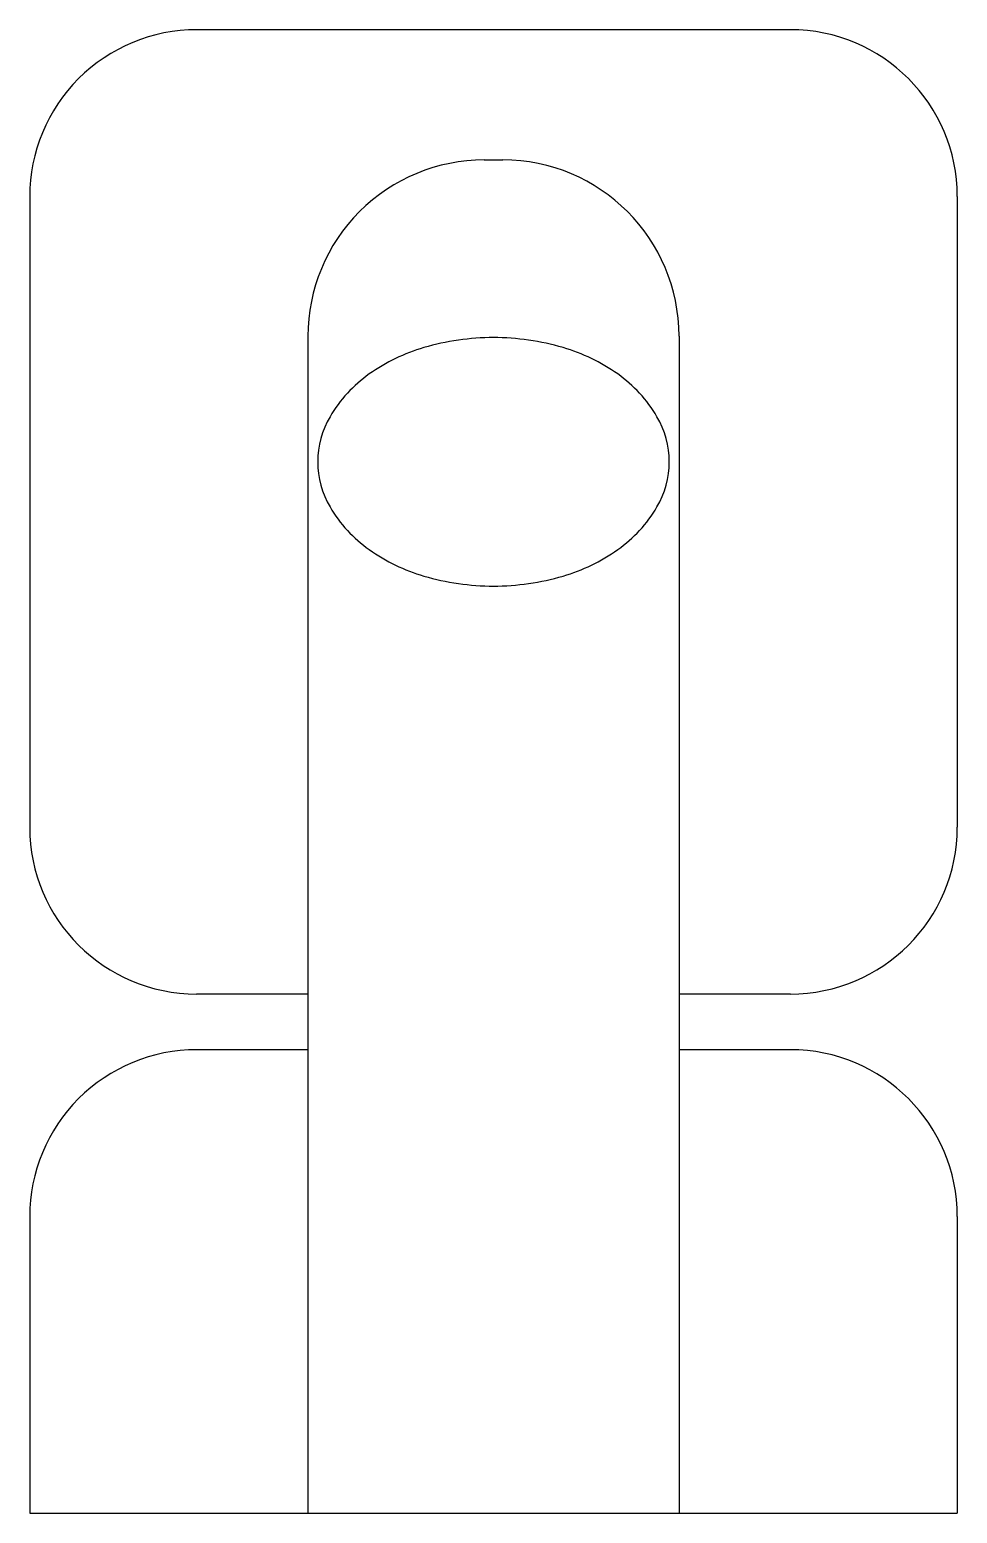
# Model space of a CAD drawing. Header units: millimetres. Extents: x -2993.8289 to -2993.7789, y 2928.279 to 2928.359.
import ezdxf

# ---------------------------------------------------------------- set-up
doc = ezdxf.new("R2010")
doc.units = ezdxf.units.MM
doc.header["$LTSCALE"] = 10
doc.layers.add('banheiro_acessórios', color=2, linetype='Continuous')

msp = doc.modelspace()

# ---------------------------------------------------------------- linework, layer by layer
at = {"layer": 'banheiro_acessórios'}
for p, q in [((-2993.787939700398, 2928.359006226996), (-2993.819939700398, 2928.359006226996)), ((-2993.804439700398, 2928.351982487217), (-2993.803439700398, 2928.351982487217)), ((-2993.828939700398, 2928.350006226996), (-2993.828939700398, 2928.316006226996)), ((-2993.778939700398, 2928.350006226996), (-2993.778939700398, 2928.316006226996)), ((-2993.813939700398, 2928.342482487217), (-2993.813939700398, 2928.279006226996)), ((-2993.793939700398, 2928.342482487217), (-2993.793939700398, 2928.279006226996)), ((-2993.813939700398, 2928.307006226996), (-2993.819939700398, 2928.307006226996)), ((-2993.787939700398, 2928.307006226996), (-2993.793939700398, 2928.307006226996)), ((-2993.813939700398, 2928.304006226997), (-2993.819940034762, 2928.304006226997)), ((-2993.787939700398, 2928.304006226997), (-2993.793939700398, 2928.304006226997)), ((-2993.828939700398, 2928.295006226997), (-2993.828939700398, 2928.279006226996)), ((-2993.778939700398, 2928.295006226997), (-2993.778939700398, 2928.279006226996)), ((-2993.828939700398, 2928.279006226996), (-2993.778939700398, 2928.279006226996))]:
    msp.add_line(p, q, dxfattribs=at)
for centre, radius, start, end in [((-2993.819939700398, 2928.350006226996), 0.009000000000000001, 89.99999999999999, 180), ((-2993.787939700398, 2928.350006226996), 0.009000000000000001, 0, 89.99999999999021), ((-2993.804439700398, 2928.342482487218), 0.009500000000000001, 89.99999999999999, 180), ((-2993.803439700398, 2928.342482487218), 0.009500000000000001, 0, 89.99999999999999), ((-2993.803939700398, 2928.329056098472), 0.01334576432006074, 90.00000000002927, 106.3272874631127), ((-2993.803939700398, 2928.329056098473), 0.01334576431979782, 73.67271253652352, 89.99999999999999), ((-2993.804897214443, 2928.332324761552), 0.009939741495893136, 106.3272874632044, 125.2684744624417), ((-2993.802982186352, 2928.332324761552), 0.009939741495736877, 54.73152553773011, 73.67271253730154), ((-2993.806360927882, 2928.334394451923), 0.007404771029838287, 125.2684744623975, 149.6425854834622), ((-2993.801518472913, 2928.334394451923), 0.007404771029830682, 30.35741451622108, 54.73152553743822), ((-2993.808596881044, 2928.335704044895), 0.004813531887933336, 149.6425854833588, 180), ((-2993.799282519752, 2928.335704044894), 0.004813531887954525, 2.99633695431315e-10, 30.35741451653947), ((-2993.808596881044, 2928.335704044895), 0.004813531887933209, 180, 210.3574145166412), ((-2993.799282519752, 2928.335704044895), 0.004813531887933336, 329.6425854833587, 359.9999999998306), ((-2993.806360927882, 2928.337013637866), 0.007404771029838171, 210.3574145165379, 234.7315255376026), ((-2993.801518472913, 2928.337013637866), 0.007404771029817983, 305.2684744625095, 329.6425854837191), ((-2993.804897214444, 2928.339083328237), 0.009939741495841222, 234.7315255375503, 253.6727125367924), ((-2993.802982186352, 2928.339083328237), 0.009939741495954266, 286.3272874633186, 305.2684744623376), ((-2993.803939700398, 2928.342351991317), 0.01334576431999074, 253.672712536732, 269.9999999999674), ((-2993.803939700398, 2928.342351991317), 0.0133457643201389, 269.9999999999674, 286.3272874631445), ((-2993.819939700398, 2928.316006226997), 0.009000000000000001, 180, 270), ((-2993.787939700398, 2928.316006226997), 0.009000000000000001, 270, 0), ((-2993.819939700398, 2928.295006226997), 0.009000000000000001, 89.99999999999999, 180), ((-2993.787939700398, 2928.295006226997), 0.009000000000000001, 0, 89.99999999999999)]:
    msp.add_arc(centre, radius, start, end, dxfattribs=at)

doc.saveas('drawing.dxf')
